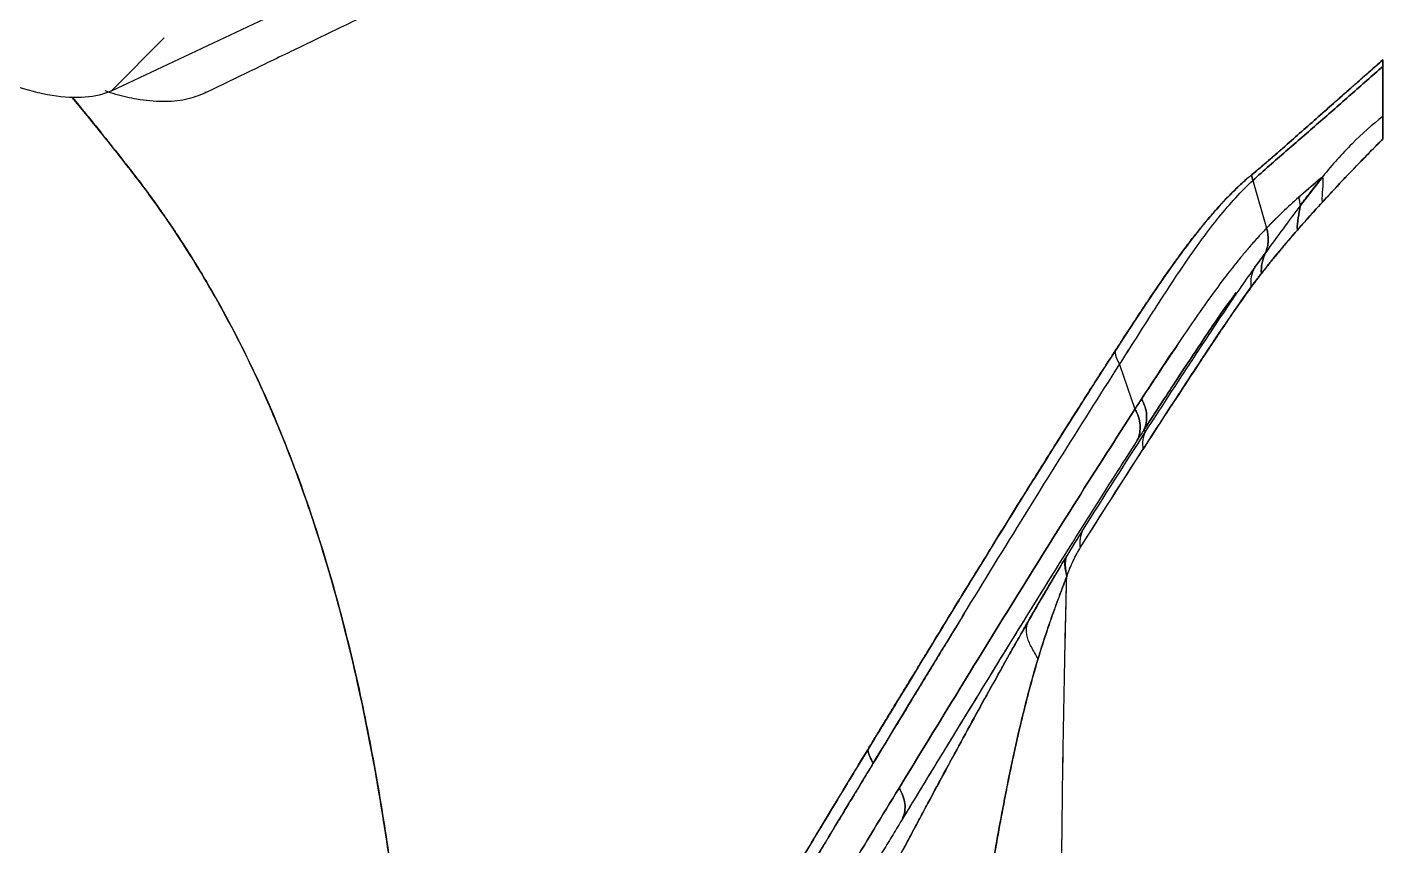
# Model space of a CAD drawing. Extents: x 956 to 1028, y 499 to 635.
# Drawn here: x 1011.64 to 1020.39, y 563.91 to 569.2 of the extents above; entities that cross this region are included whole.
import ezdxf

# ---------------------------------------------------------------- set-up
doc = ezdxf.new("R2010")
doc.units = 0
doc.header["$MEASUREMENT"] = 0
doc.layers.add('1', color=4, linetype='Continuous')

# ---------------------------------------------------------------- blocks, each defined once
blk = doc.blocks.new('2026 SX')
at = {"layer": '1', "color": 3}
for p, q in [((56.2855, 56.5611), (63.1735, 59.8007)), ((56.6268, 56.9025), (56.2855, 56.5611)), ((64.493, 56.3949), (64.4925, 56.7178)), ((56.8879, 56.5555), (56.8927, 56.5475)), ((64.493, 56.395), (64.4932, 56.2497)), ((64.4931, 56.3268), (64.493, 56.3949)), ((63.6532, 55.9811), (63.7426, 55.6748)), ((63.6532, 55.9811), (63.7426, 55.6748)), ((64.0923, 55.9965), (63.949, 55.8726)), ((64.1007, 56.0017), (63.9584, 55.8178)), ((64.0348, 55.9179), (64.1008, 56.0018)), ((62.7935, 54.7948), (62.8929, 54.5065)), ((62.7935, 54.7948), (62.8929, 54.5065)), ((62.9491, 54.3696), (62.9611, 54.3632)), ((62.9491, 54.3696), (62.9611, 54.3632)), ((62.7429, 53.9321), (62.9445, 54.2464)), ((62.5398, 53.6111), (62.7073, 53.8758)), ((62.5398, 53.6111), (62.7073, 53.8758))]:
    blk.add_line(p, q, dxfattribs=at)
for points, knots in [([(61.4712, 58.6949), (61.443, 58.6824), (61.3857, 58.6572), (61.2983, 58.6186), (61.2084, 58.5787), (61.1159, 58.5375), (61.0207, 58.4949), (60.87, 58.4272), (60.6523, 58.3288), (60.3878, 58.208), (60.1003, 58.0756), (59.8004, 57.9364), (59.4992, 57.7953), (59.1161, 57.6149), (58.6505, 57.3938), (58.1613, 57.1596), (57.771, 56.9718), (57.4742, 56.8288), (57.1837, 56.6884), (56.9875, 56.5934), (56.8928, 56.5476)], [0, 0, 0, 0, 0.019501, 0.039529, 0.060085, 0.081168, 0.102779, 0.124918, 0.183559, 0.249852, 0.302131, 0.374809, 0.448014, 0.499793, 0.624807, 0.749848, 0.814538, 0.874914, 0.939606, 1, 1, 1, 1]), ([(56.2855, 56.5611), (56.2366, 56.5381), (56.1797, 56.5239), (56.0515, 56.5135), (55.9802, 56.5174), (55.8253, 56.543), (55.7417, 56.5647), (55.5647, 56.6255), (55.4713, 56.6645), (55.2773, 56.7588), (55.1767, 56.814), (54.9712, 56.9389), (54.8664, 57.0086), (54.6554, 57.1607), (54.5493, 57.243), (54.3389, 57.4177), (54.2347, 57.5102), (54.1329, 57.6064)], [0, 0, 0, 0, 0.125, 0.125, 0.25, 0.25, 0.375, 0.375, 0.5, 0.5, 0.625, 0.625, 0.75, 0.75, 0.875, 0.875, 1, 1, 1, 1]), ([(63.6457, 56.0182), (63.657, 56.0277), (63.6806, 56.0473), (63.7169, 56.078), (63.7587, 56.1137), (63.8075, 56.1559), (63.8792, 56.2186), (63.9695, 56.2983), (64.0734, 56.3902), (64.1788, 56.4835), (64.2737, 56.5673), (64.3798, 56.661), (64.4484, 56.7215), (64.4922, 56.7601)], [0, 0, 0, 0, 0.039011, 0.080678, 0.125, 0.183357, 0.25, 0.375, 0.5, 0.617061, 0.75, 0.840254, 1, 1, 1, 1]), ([(63.6457, 56.0182), (63.7187, 56.0786), (63.7908, 56.1412), (63.934, 56.2667), (64.005, 56.3297), (64.2165, 56.5169), (64.3554, 56.6394), (64.4922, 56.7601)], [0, 0, 0, 0, 0.25, 0.25, 0.5, 0.5, 1, 1, 1, 1]), ([(64.4922, 56.7601), (64.4766, 56.7463), (64.4423, 56.7159), (64.3907, 56.6704), (64.3375, 56.6235), (64.2722, 56.566), (64.185, 56.4891), (64.0797, 56.3959), (63.9695, 56.2983), (63.8786, 56.2181), (63.8068, 56.1554), (63.7528, 56.1085), (63.7003, 56.0639), (63.6639, 56.0335), (63.6457, 56.0182)], [0, 0, 0, 0, 0.057238, 0.125, 0.187481, 0.25, 0.360471, 0.5, 0.625, 0.75, 0.818841, 0.875, 0.9375, 1, 1, 1, 1]), ([(63.6532, 55.9811), (63.7244, 56.0462), (63.7959, 56.1086), (63.9379, 56.2321), (64.0084, 56.2931), (64.1484, 56.4149), (64.2178, 56.4758), (64.3558, 56.5972), (64.4243, 56.6577), (64.4925, 56.7178)], [0, 0, 0, 0, 0.25, 0.25, 0.5, 0.5, 0.75, 0.75, 1, 1, 1, 1]), ([(64.4925, 56.7178), (64.4244, 56.6577), (64.3558, 56.5972), (64.2178, 56.4758), (64.1484, 56.4149), (64.0084, 56.2931), (63.9379, 56.2321), (63.7959, 56.1086), (63.7244, 56.0462), (63.6532, 55.9811)], [0, 0, 0, 0, 0.25, 0.25, 0.5, 0.5, 0.75, 0.75, 1, 1, 1, 1]), ([(64.4922, 56.7601), (64.4923, 56.7532), (64.4925, 56.7392), (64.4926, 56.7251), (64.4927, 56.7179)], [0, 0, 0, 0, 0.489796, 1, 1, 1, 1]), ([(64.4932, 56.3268), (64.4932, 56.3579), (64.4932, 56.4254), (64.4933, 56.5267), (64.4932, 56.6149), (64.4929, 56.6824), (64.4927, 56.7161), (64.4925, 56.7318)], [0, 0, 0, 0, 0.230409, 0.499998, 0.749999, 0.883533, 1, 1, 1, 1]), ([(64.4927, 56.7179), (64.4928, 56.7026), (64.493, 56.6694), (64.4931, 56.6156), (64.4932, 56.5502), (64.4932, 56.4758), (64.4932, 56.4219), (64.4932, 56.395)], [0, 0, 0, 0, 0.142082, 0.308715, 0.500004, 0.750002, 1, 1, 1, 1]), ([(56.8927, 56.5475), (56.851, 56.531), (56.7675, 56.4981), (56.6175, 56.486), (56.4649, 56.501), (56.339, 56.5277), (56.2677, 56.5519), (56.2443, 56.5599)], [0, 0, 0, 0, 0.242967, 0.485863, 0.72874, 0.910881, 1, 1, 1, 1]), ([(58.4571, 47.7676), (58.4369, 47.9932), (58.3959, 48.4509), (58.3456, 49.0108), (58.3068, 49.4428), (58.2856, 49.6792), (58.2705, 49.8483), (58.2609, 49.9559), (58.2504, 50.0731), (58.2359, 50.2337), (58.2166, 50.4444), (58.1918, 50.6959), (58.1636, 50.9556), (58.1327, 51.2151), (58.0987, 51.4742), (58.0614, 51.7327), (57.9966, 52.1397), (57.8916, 52.6918), (57.7401, 53.3022), (57.5805, 53.8204), (57.425, 54.2496), (57.2469, 54.6696), (57.0361, 55.095), (56.7873, 55.5234), (56.5657, 55.846), (56.4175, 56.039), (56.3607, 56.1112), (56.3203, 56.1624), (56.281, 56.212), (56.2414, 56.2616), (56.1594, 56.3645), (56.0888, 56.4495), (56.0318, 56.5181)], [0, 0, 0, 0, 0.074402, 0.150883, 0.184602, 0.216839, 0.228826, 0.24033, 0.252329, 0.267451, 0.293295, 0.321804, 0.350373, 0.378911, 0.407414, 0.435873, 0.46427, 0.541907, 0.61874, 0.667905, 0.716753, 0.765363, 0.813897, 0.868116, 0.922664, 0.937747, 0.945078, 0.951718, 0.958389, 0.965084, 0.971797, 1, 1, 1, 1]), ([(56.0344, 56.5179), (56.0633, 56.4826), (56.1767, 56.344), (56.3005, 56.1879), (56.4195, 56.0364), (56.4768, 55.9619), (56.5419, 55.8735), (56.6042, 55.7863), (56.6659, 55.6972), (56.7259, 55.6072), (56.8176, 55.4649), (56.9366, 55.267), (57.127, 54.9192), (57.3401, 54.4663), (57.5557, 53.9023), (57.7343, 53.3241), (57.8805, 52.7343), (57.9961, 52.149), (58.0874, 51.5713), (58.16, 51.0037), (58.2062, 50.5561), (58.2349, 50.2449), (58.2495, 50.0826), (58.2614, 49.9495), (58.2723, 49.8286), (58.2833, 49.7058), (58.3044, 49.4703), (58.3356, 49.1223), (58.3765, 48.6663), (58.4171, 48.2142), (58.4439, 47.9157), (58.4571, 47.7676)], [0, 0, 0, 0, 0.014407, 0.056641, 0.063032, 0.075336, 0.086385, 0.097764, 0.109304, 0.120725, 0.132047, 0.163018, 0.194045, 0.258244, 0.322714, 0.387718, 0.453337, 0.519548, 0.581779, 0.64426, 0.706805, 0.72939, 0.74689, 0.760333, 0.773259, 0.786781, 0.800803, 0.850916, 0.901561, 0.951154, 1, 1, 1, 1]), ([(58.4571, 47.7676), (58.4347, 48.0179), (58.3898, 48.5185), (58.3223, 49.2694), (58.2553, 50.0203), (58.1872, 50.7712), (58.0964, 51.522), (57.9766, 52.2712), (57.8335, 52.9424), (57.6726, 53.5335), (57.504, 54.0448), (57.3037, 54.5473), (57.0684, 55.0371), (56.8117, 55.484), (56.5388, 55.8869), (56.2775, 56.2178), (56.108, 56.427), (56.0344, 56.5179)], [0, 0, 0, 0, 0.0825403, 0.1650814, 0.2476236, 0.3301667, 0.4127085, 0.4952498, 0.5777882, 0.6355697, 0.6933528, 0.7511311, 0.808911, 0.8666898, 0.9148444, 0.9630065, 1, 1, 1, 1]), ([(64.493, 56.3949), (64.4254, 56.3431), (64.3592, 56.2841), (64.2297, 56.1546), (64.1665, 56.0839), (64.1057, 56.0081)], [0, 0, 0, 0, 0.5, 0.5, 1, 1, 1, 1]), ([(64.493, 56.3949), (64.4254, 56.3431), (64.3592, 56.2841), (64.2297, 56.1546), (64.1665, 56.0839), (64.1057, 56.0081)], [0, 0, 0, 0, 0.5, 0.5, 1, 1, 1, 1]), ([(64.4932, 56.2497), (64.4801, 56.2365), (64.454, 56.2102), (64.4148, 56.1706), (64.376, 56.1309), (64.3375, 56.0913), (64.2896, 56.0415), (64.2326, 55.9818), (64.1673, 55.9123), (64.1243, 55.8656), (64.1032, 55.8427)], [0, 0, 0, 0, 0.102023, 0.203037, 0.303038, 0.402026, 0.5, 0.672201, 0.83887, 1, 1, 1, 1]), ([(64.1032, 55.8427), (64.1688, 55.9142), (64.2342, 55.9837), (64.3642, 56.1192), (64.4289, 56.1852), (64.4932, 56.2497)], [0, 0, 0, 0, 0.5, 0.5, 1, 1, 1, 1]), ([(62.7627, 54.8784), (62.7755, 54.8982), (62.8005, 54.9368), (62.837, 54.9929), (62.8793, 55.0577), (62.9273, 55.1305), (63.0021, 55.2427), (63.0926, 55.3751), (63.1842, 55.5027), (63.2552, 55.5969), (63.3105, 55.6676), (63.3652, 55.7342), (63.421, 55.7987), (63.4764, 55.8592), (63.5233, 55.9071), (63.5608, 55.9432), (63.5893, 55.9696), (63.6175, 55.9947), (63.6363, 56.0104), (63.6457, 56.0182)], [0, 0, 0, 0, 0.043711, 0.085376, 0.124997, 0.188633, 0.249995, 0.381927, 0.500002, 0.564452, 0.625008, 0.688875, 0.750007, 0.813534, 0.875002, 0.906766, 0.938186, 0.969263, 1, 1, 1, 1]), ([(63.6457, 56.0182), (63.5696, 55.9554), (63.4945, 55.8808), (63.3461, 55.7139), (63.2728, 55.6216), (63.1269, 55.4245), (63.0543, 55.3199), (62.9088, 55.1034), (62.8359, 54.9916), (62.7627, 54.8784)], [0, 0, 0, 0, 0.25, 0.25, 0.5, 0.5, 0.75, 0.75, 1, 1, 1, 1]), ([(62.7935, 54.7948), (62.8662, 54.9086), (62.9379, 55.0221), (63.0802, 55.2438), (63.1507, 55.3521), (63.2921, 55.5579), (63.3629, 55.6555), (63.5064, 55.8332), (63.579, 55.9133), (63.6532, 55.9811)], [0, 0, 0, 0, 0.25, 0.25, 0.5, 0.5, 0.75, 0.75, 1, 1, 1, 1]), ([(62.7935, 54.7948), (62.8661, 54.9086), (62.9379, 55.0221), (63.0802, 55.2438), (63.1507, 55.3521), (63.2921, 55.5579), (63.3629, 55.6555), (63.5064, 55.8332), (63.579, 55.9133), (63.6532, 55.9811)], [0, 0, 0, 0, 0.25, 0.25, 0.5, 0.5, 0.75, 0.75, 1, 1, 1, 1]), ([(63.949, 55.8726), (63.9584, 55.881), (63.9796, 55.8998), (64.015, 55.9307), (64.0577, 55.9675), (64.0888, 55.9938), (64.1057, 56.0081)], [0, 0, 0, 0, 0.1821625, 0.4078495, 0.6795199, 1, 1, 1, 1]), ([(63.949, 55.8726), (63.9143, 55.8416), (63.8797, 55.8099), (63.8281, 55.7607), (63.811, 55.7441), (63.7768, 55.71), (63.7596, 55.6926), (63.7426, 55.6748)], [0, 0, 0, 0, 0.5, 0.5, 0.75, 0.75, 1, 1, 1, 1]), ([(63.949, 55.8726), (63.9317, 55.8569), (63.897, 55.8256), (63.8453, 55.7776), (63.8009, 55.734), (63.7668, 55.6994), (63.7496, 55.6819), (63.7426, 55.6748)], [0, 0, 0, 0, 0.2500107, 0.500006, 0.7499953, 0.8977462, 1, 1, 1, 1]), ([(63.9403, 55.6606), (63.9511, 55.673), (63.9781, 55.7039), (64.0217, 55.7529), (64.0677, 55.804), (64.0974, 55.8361), (64.1104, 55.8502)], [0, 0, 0, 0, 0.18969, 0.474078, 0.769542, 1, 1, 1, 1]), ([(64.1032, 55.8427), (64.092, 55.8304), (64.0697, 55.8061), (64.0367, 55.7695), (64.0044, 55.7334), (63.9728, 55.6978), (63.952, 55.674), (63.9417, 55.6623)], [0, 0, 0, 0, 0.209501, 0.414254, 0.614256, 0.809505, 1, 1, 1, 1]), ([(63.9584, 55.8178), (63.965, 55.8266), (63.9781, 55.8439), (63.9974, 55.8693), (64.0163, 55.894), (64.0287, 55.91), (64.0348, 55.9179)], [0, 0, 0, 0, 0.257515, 0.509887, 0.757318, 1, 1, 1, 1]), ([(63.3477, 55.7126), (63.3471, 55.712), (63.3302, 55.692), (63.2976, 55.651), (63.2489, 55.5886), (63.1975, 55.5203), (63.1419, 55.4439), (63.0817, 55.3588), (63.0194, 55.2682), (62.9681, 55.1919), (62.9286, 55.1325), (62.9009, 55.0906), (62.8736, 55.049), (62.8459, 55.0065), (62.8203, 54.9672), (62.7923, 54.924), (62.7738, 54.8956), (62.7627, 54.8784)], [0, 0, 0, 0, 0.002753, 0.085706, 0.166284, 0.251628, 0.348899, 0.451977, 0.560915, 0.669593, 0.716221, 0.76363, 0.811821, 0.856454, 0.905877, 0.942996, 1, 1, 1, 1]), ([(63.7426, 55.6748), (63.7353, 55.6669), (63.7196, 55.6501), (63.6973, 55.626), (63.673, 55.5995), (63.6405, 55.5631), (63.5992, 55.5147), (63.5405, 55.443), (63.4596, 55.3393), (63.359, 55.2014), (63.2507, 55.0457), (63.1645, 54.9183), (63.095, 54.8141), (63.0398, 54.7306), (62.9862, 54.649), (62.9505, 54.5947), (62.935, 54.5712)], [0, 0, 0, 0, 0.029174, 0.062463, 0.088029, 0.124965, 0.190291, 0.249974, 0.352892, 0.49998, 0.62681, 0.749989, 0.810937, 0.874994, 0.945954, 1, 1, 1, 1]), ([(63.7426, 55.6748), (63.7508, 55.6479), (63.7543, 55.6203), (63.7517, 55.5662), (63.7456, 55.5398), (63.7351, 55.5154)], [0, 0, 0, 0, 0.5, 0.5, 1, 1, 1, 1]), ([(63.7351, 55.5154), (63.7456, 55.5398), (63.7517, 55.5662), (63.7543, 55.6203), (63.7508, 55.6479), (63.7426, 55.6748)], [0, 0, 0, 0, 0.5, 0.5, 1, 1, 1, 1]), ([(63.9417, 55.6623), (63.9322, 55.6513), (63.9134, 55.6297), (63.8856, 55.5973), (63.8584, 55.5653), (63.8319, 55.5337), (63.8062, 55.5025), (63.7811, 55.4718), (63.7567, 55.4416), (63.733, 55.4118), (63.7174, 55.3919), (63.7097, 55.3821)], [0, 0, 0, 0, 0.12305, 0.243115, 0.360196, 0.474291, 0.585401, 0.693527, 0.798668, 0.900825, 1, 1, 1, 1]), ([(63.7097, 55.3821), (63.7484, 55.4318), (63.7871, 55.4796), (63.8644, 55.5727), (63.9031, 55.618), (63.9417, 55.6623)], [0, 0, 0, 0, 0.5, 0.5, 1, 1, 1, 1]), ([(63.6674, 55.4227), (63.6728, 55.43), (63.6837, 55.445), (63.7003, 55.4678), (63.7176, 55.4914), (63.7292, 55.5073), (63.7351, 55.5154)], [0, 0, 0, 0, 0.2336723, 0.4782212, 0.7336586, 1, 1, 1, 1]), ([(63.6674, 55.4227), (63.6072, 55.3404), (63.5484, 55.2546), (63.4313, 55.0809), (63.3729, 54.9929), (63.2559, 54.8156), (63.1972, 54.7263), (63.0794, 54.546), (63.0204, 54.455), (62.9611, 54.3632)], [0, 0, 0, 0, 0.25, 0.25, 0.5, 0.5, 0.75, 0.75, 1, 1, 1, 1]), ([(63.6674, 55.4227), (63.6072, 55.3404), (63.5484, 55.2546), (63.4313, 55.0809), (63.3729, 54.9929), (63.2559, 54.8156), (63.1972, 54.7263), (63.0794, 54.546), (63.0204, 54.455), (62.9611, 54.3632)], [0, 0, 0, 0, 0.25, 0.25, 0.5, 0.5, 0.75, 0.75, 1, 1, 1, 1]), ([(63.6437, 55.295), (63.6566, 55.3121), (63.679, 55.3419), (63.7014, 55.3711), (63.7109, 55.3835)], [0, 0, 0, 0, 0.575562, 1, 1, 1, 1]), ([(63.7097, 55.3821), (63.704, 55.3747), (63.6928, 55.3602), (63.676, 55.3382), (63.6597, 55.3166), (63.649, 55.3021), (63.6437, 55.295)], [0, 0, 0, 0, 0.258859, 0.51181, 0.758856, 1, 1, 1, 1]), ([(63.6437, 55.295), (63.6383, 55.2876), (63.6273, 55.2726), (63.6104, 55.2493), (63.593, 55.225), (63.5751, 55.1996), (63.5491, 55.1624), (63.514, 55.1115), (63.4587, 55.03), (63.3856, 54.9206), (63.2984, 54.7889), (63.2084, 54.6521), (63.1213, 54.519), (63.0334, 54.384), (62.9745, 54.2929), (62.9445, 54.2464)], [0, 0, 0, 0, 0.023288, 0.047432, 0.07243, 0.098285, 0.124995, 0.184494, 0.249996, 0.363893, 0.500004, 0.625212, 0.749996, 0.87242, 1, 1, 1, 1]), ([(62.9445, 54.2464), (63.0034, 54.3377), (63.0622, 54.4283), (63.1793, 54.6077), (63.2377, 54.6967), (63.354, 54.873), (63.412, 54.9606), (63.4988, 55.0892), (63.5277, 55.1317), (63.5856, 55.2148), (63.6146, 55.2556), (63.6437, 55.295)], [0, 0, 0, 0, 0.25, 0.25, 0.5, 0.5, 0.75, 0.75, 0.875, 0.875, 1, 1, 1, 1]), ([(63.5459, 55.2583), (63.5316, 55.2391), (63.4627, 55.1466), (63.3275, 54.9446), (63.1419, 54.6666), (63.0134, 54.4686), (62.9491, 54.3696)], [0, 0, 0, 0, 0.080493, 0.386988, 0.693487, 1, 1, 1, 1]), ([(62.9491, 54.3696), (63.0134, 54.4686), (63.1419, 54.6666), (63.3275, 54.9446), (63.4627, 55.1466), (63.5316, 55.2391), (63.5459, 55.2583)], [0, 0, 0, 0, 0.306514, 0.613013, 0.919509, 1, 1, 1, 1]), ([(62.9445, 54.2464), (62.9681, 54.2827), (63.0152, 54.3554), (63.0848, 54.463), (63.154, 54.5691), (63.2241, 54.676), (63.2895, 54.7752), (63.3484, 54.8645), (63.3983, 54.9395), (63.4389, 55.0005), (63.4629, 55.036), (63.4717, 55.049)], [0, 0, 0, 0, 0.132854, 0.2657, 0.394341, 0.525078, 0.664313, 0.767013, 0.862176, 0.949794, 1, 1, 1, 1]), ([(61.1678, 52.308), (61.1865, 52.3389), (61.2243, 52.401), (61.2812, 52.4944), (61.3386, 52.5888), (61.3967, 52.684), (61.4553, 52.7801), (61.5145, 52.877), (61.6267, 53.0608), (61.7806, 53.3123), (61.9844, 53.6438), (62.1778, 53.9563), (62.3431, 54.2206), (62.4705, 54.4222), (62.5575, 54.5591), (62.6326, 54.6766), (62.6976, 54.7777), (62.7409, 54.8448), (62.7627, 54.8784)], [0, 0, 0, 0, 0.034443, 0.069309, 0.104598, 0.140311, 0.176449, 0.213011, 0.25, 0.384871, 0.5, 0.632375, 0.75, 0.81378, 0.875, 0.916337, 0.958006, 1, 1, 1, 1]), ([(62.7627, 54.8784), (62.6333, 54.6786), (62.5027, 54.4739), (62.24, 54.0564), (62.1079, 53.8437), (61.8422, 53.4128), (61.7085, 53.1946), (61.4395, 52.7543), (61.304, 52.5322), (61.1678, 52.308)], [0, 0, 0, 0, 0.25, 0.25, 0.5, 0.5, 0.75, 0.75, 1, 1, 1, 1]), ([(62.935, 54.5712), (63.0065, 54.681), (63.0902, 54.8096), (63.1705, 54.9262), (63.1823, 54.9432)], [0, 0, 0, 0, 0.853942, 1, 1, 1, 1]), ([(61.2034, 52.2214), (61.3393, 52.4456), (61.4743, 52.6678), (61.7427, 53.108), (61.8761, 53.3261), (62.1411, 53.7568), (62.2729, 53.9694), (62.5348, 54.3877), (62.6649, 54.5933), (62.7935, 54.7948)], [0, 0, 0, 0, 0.25, 0.25, 0.5, 0.5, 0.75, 0.75, 1, 1, 1, 1]), ([(62.935, 54.5712), (62.9281, 54.5605), (62.9141, 54.5389), (62.9, 54.5174), (62.8929, 54.5065)], [0, 0, 0, 0, 0.496152, 1, 1, 1, 1]), ([(62.935, 54.5712), (62.9542, 54.5385), (62.9654, 54.5031), (62.9702, 54.4337), (62.9639, 54.3997), (62.9491, 54.3696)], [0, 0, 0, 0, 0.5, 0.5, 1, 1, 1, 1]), ([(62.9491, 54.3696), (62.9639, 54.3997), (62.9702, 54.4337), (62.9654, 54.5031), (62.9542, 54.5385), (62.935, 54.5712)], [0, 0, 0, 0, 0.5, 0.5, 1, 1, 1, 1]), ([(62.8929, 54.5065), (62.7691, 54.3154), (62.6443, 54.12), (62.3933, 53.7224), (62.2672, 53.5202), (62.0135, 53.1107), (61.8859, 52.9034), (61.6291, 52.4849), (61.4999, 52.2738), (61.3699, 52.0609)], [0, 0, 0, 0, 0.25, 0.25, 0.5, 0.5, 0.75, 0.75, 1, 1, 1, 1]), ([(61.3699, 52.0609), (61.4999, 52.2738), (61.6291, 52.4849), (61.8859, 52.9034), (62.0135, 53.1107), (62.2672, 53.5202), (62.3933, 53.7224), (62.6443, 54.12), (62.7691, 54.3154), (62.8929, 54.5065)], [0, 0, 0, 0, 0.25, 0.25, 0.5, 0.5, 0.75, 0.75, 1, 1, 1, 1]), ([(62.9075, 54.305), (62.9222, 54.3351), (62.9285, 54.3691), (62.9234, 54.4384), (62.9122, 54.4738), (62.8929, 54.5065)], [0, 0, 0, 0, 0.5, 0.5, 1, 1, 1, 1]), ([(62.8929, 54.5065), (62.9122, 54.4738), (62.9234, 54.4384), (62.9285, 54.3691), (62.9222, 54.3351), (62.9075, 54.305)], [0, 0, 0, 0, 0.5, 0.5, 1, 1, 1, 1]), ([(62.3776, 54.275), (62.3609, 54.2484), (62.3154, 54.1762), (62.2398, 54.0553), (62.1521, 53.9145), (62.0634, 53.7716), (61.9757, 53.6296), (61.8865, 53.4848), (61.7992, 53.3425), (61.7104, 53.1974), (61.6226, 53.0535), (61.5275, 52.8975), (61.4351, 52.7457), (61.3405, 52.5904), (61.2538, 52.4484), (61.195, 52.3524), (61.1678, 52.308)], [0, 0, 0, 0, 0.042287, 0.114701, 0.19037, 0.262537, 0.33685, 0.40958, 0.484816, 0.553967, 0.629783, 0.702022, 0.788378, 0.85704, 0.933892, 1, 1, 1, 1]), ([(62.9075, 54.305), (62.8935, 54.2833), (62.8655, 54.2398), (62.8232, 54.1739), (62.7807, 54.1075), (62.738, 54.0405), (62.695, 53.9728), (62.6517, 53.9046), (62.6082, 53.8358), (62.5645, 53.7664), (62.5205, 53.6965), (62.4762, 53.6259), (62.4317, 53.5548), (62.387, 53.4831), (62.342, 53.4108), (62.2967, 53.338), (62.2512, 53.2647), (62.2055, 53.1907), (62.1145, 53.0434), (61.9725, 52.8127), (61.8133, 52.5527), (61.6826, 52.3388), (61.5862, 52.181), (61.4896, 52.0226), (61.425, 51.9163), (61.3926, 51.8632)], [0, 0, 0, 0, 0.028426, 0.056973, 0.085643, 0.114435, 0.143351, 0.17239, 0.201553, 0.23084, 0.260251, 0.289786, 0.319445, 0.349228, 0.379134, 0.409165, 0.43932, 0.469598, 0.5, 0.619736, 0.75, 0.812503, 0.875005, 0.937504, 1, 1, 1, 1]), ([(62.9075, 54.305), (62.8094, 54.1529), (62.7107, 53.998), (62.5122, 53.6837), (62.4125, 53.5243), (62.3123, 53.363)], [0, 0, 0, 0, 0.5, 0.5, 1, 1, 1, 1]), ([(62.7429, 53.9321), (62.7766, 53.9848), (62.8271, 54.0638), (62.8894, 54.1606), (62.9214, 54.2104), (62.9375, 54.2356), (62.9424, 54.2431), (62.9439, 54.2455), (62.9445, 54.2464)], [0, 0, 0, 0, 0.499612, 0.749806, 0.927493, 0.976897, 0.991736, 1, 1, 1, 1]), ([(62.4523, 53.4266), (62.4657, 53.4627), (62.4797, 53.4964), (62.5089, 53.5581), (62.5241, 53.5861), (62.5398, 53.6111)], [0, 0, 0, 0, 0.5, 0.5, 1, 1, 1, 1]), ([(62.4523, 53.4266), (62.4657, 53.4627), (62.4797, 53.4964), (62.5089, 53.5581), (62.5241, 53.5861), (62.5398, 53.6111)], [0, 0, 0, 0, 0.5, 0.5, 1, 1, 1, 1]), ([(62.4523, 53.4266), (62.4557, 53.4355), (62.4625, 53.4531), (62.4762, 53.4877), (62.4941, 53.5278), (62.5127, 53.5649), (62.5281, 53.5917), (62.5359, 53.6046), (62.5398, 53.6111)], [0, 0, 0, 0, 0.12503, 0.25001, 0.499997, 0.749996, 0.874972, 1, 1, 1, 1]), ([(62.2078, 53.1443), (62.2127, 53.1528), (62.2225, 53.1699), (62.2371, 53.1952), (62.2516, 53.2203), (62.2659, 53.245), (62.2801, 53.2694), (62.2941, 53.2935), (62.308, 53.3173), (62.3218, 53.3408), (62.3354, 53.364), (62.3489, 53.3868), (62.3623, 53.4094), (62.3755, 53.4317), (62.3886, 53.4537), (62.4015, 53.4753), (62.4143, 53.4967), (62.427, 53.5178), (62.4396, 53.5386), (62.4478, 53.5522), (62.4519, 53.559)], [0, 0, 0, 0, 0.05641, 0.112686, 0.168835, 0.224862, 0.280775, 0.336579, 0.39228, 0.447885, 0.5034, 0.558831, 0.614184, 0.669466, 0.724682, 0.779839, 0.834944, 0.890001, 0.945018, 1, 1, 1, 1]), ([(62.4519, 53.5589), (62.4145, 53.4973), (62.3753, 53.4317), (62.2938, 53.2932), (62.2515, 53.2203), (62.2078, 53.1443)], [0, 0, 0, 0, 0.5, 0.5, 1, 1, 1, 1]), ([(62.4523, 53.4265), (62.4492, 53.4419), (62.4461, 53.4562), (62.4417, 53.4831), (62.4403, 53.4956), (62.44, 53.518), (62.4412, 53.528), (62.4456, 53.5452), (62.4488, 53.5524), (62.4519, 53.5589)], [0, 0, 0, 0, 0.25, 0.25, 0.5, 0.5, 0.75, 0.75, 1, 1, 1, 1]), ([(62.4518, 53.5588), (62.4511, 53.5572), (62.4497, 53.5539), (62.4478, 53.5483), (62.4462, 53.5419), (62.4448, 53.5346), (62.4437, 53.5262), (62.443, 53.5167), (62.4427, 53.5014), (62.4438, 53.4802), (62.4471, 53.4536), (62.4506, 53.4356), (62.4523, 53.4266)], [0, 0, 0, 0, 0.040116, 0.085379, 0.136389, 0.193797, 0.258304, 0.330656, 0.411634, 0.603684, 0.801441, 1, 1, 1, 1]), ([(62.4523, 53.4266), (62.4506, 53.4219), (62.4471, 53.4124), (62.4416, 53.3978), (62.436, 53.3829), (62.4303, 53.3677), (62.4245, 53.3522), (62.4185, 53.3364), (62.4125, 53.3202), (62.4063, 53.3038), (62.4, 53.287), (62.3937, 53.2699), (62.3873, 53.2526), (62.3808, 53.2349), (62.3742, 53.2169), (62.3676, 53.1985), (62.3581, 53.1722), (62.3458, 53.1371), (62.3305, 53.0926), (62.3149, 53.0462), (62.2993, 52.998), (62.2834, 52.948), (62.273, 52.9138), (62.2677, 52.8964)], [0, 0, 0, 0, 0.0321, 0.064338, 0.096721, 0.12926, 0.161964, 0.194843, 0.227905, 0.261159, 0.294614, 0.328279, 0.362161, 0.396268, 0.430606, 0.465184, 0.500006, 0.578556, 0.658955, 0.741254, 0.8255, 0.911736, 1, 1, 1, 1]), ([(62.2677, 52.8964), (62.2826, 52.9457), (62.2978, 52.9941), (62.329, 53.0888), (62.3449, 53.1351), (62.3769, 53.2246), (62.3929, 53.2679), (62.4238, 53.3505), (62.4387, 53.3898), (62.4523, 53.4265)], [0, 0, 0, 0, 0.25, 0.25, 0.5, 0.5, 0.75, 0.75, 1, 1, 1, 1]), ([(62.4157, 50.9825), (62.4165, 51.0844), (62.4173, 51.1863), (62.4188, 51.3901), (62.4195, 51.492), (62.4222, 51.7977), (62.4247, 52.0015), (62.4307, 52.409), (62.4343, 52.6127), (62.4405, 52.918), (62.4426, 53.0198), (62.4473, 53.2233), (62.4497, 53.325), (62.4523, 53.4267)], [0, 0, 0, 0, 0.125, 0.125, 0.25, 0.25, 0.5, 0.5, 0.75, 0.75, 0.875, 0.875, 1, 1, 1, 1]), ([(62.4157, 50.9825), (62.4163, 51.0577), (62.417, 51.1596), (62.4182, 51.3167), (62.4192, 51.4453), (62.4209, 51.6491), (62.4234, 51.8996), (62.4274, 52.2053), (62.4324, 52.5108), (62.4384, 52.8162), (62.4441, 53.0706), (62.4488, 53.2741), (62.4512, 53.3758), (62.4523, 53.4266)], [0, 0, 0, 0, 0.0922571, 0.1249985, 0.1927501, 0.2499966, 0.3749962, 0.5, 0.625002, 0.7499987, 0.874997, 0.9374981, 1, 1, 1, 1]), ([(62.4157, 50.9825), (62.4163, 51.0577), (62.417, 51.1596), (62.4182, 51.3167), (62.4192, 51.4453), (62.4209, 51.6491), (62.4234, 51.8996), (62.4274, 52.2053), (62.4324, 52.5108), (62.4384, 52.8162), (62.4441, 53.0706), (62.4488, 53.2741), (62.4512, 53.3758), (62.4523, 53.4266)], [0, 0, 0, 0, 0.0922571, 0.1249985, 0.1927501, 0.2499966, 0.3749962, 0.5, 0.625002, 0.7499987, 0.874997, 0.9374981, 1, 1, 1, 1]), ([(62.3123, 53.363), (62.1613, 53.12), (62.0092, 52.8727), (61.7027, 52.3721), (61.5482, 52.1189), (61.3926, 51.8632)], [0, 0, 0, 0, 0.5, 0.5, 1, 1, 1, 1]), ([(61.7902, 53.1853), (61.7887, 53.183), (61.7708, 53.1537), (61.7347, 53.0946), (61.6803, 53.0056), (61.591, 52.8593), (61.4733, 52.6659), (61.3334, 52.4359), (61.245, 52.29), (61.2034, 52.2214)], [0, 0, 0, 0, 0.007321, 0.092717, 0.186006, 0.287187, 0.551342, 0.788947, 1, 1, 1, 1]), ([(61.3211, 51.5217), (61.3278, 51.5343), (61.3411, 51.5596), (61.361, 51.5973), (61.3809, 51.6348), (61.4007, 51.6721), (61.4204, 51.7092), (61.44, 51.746), (61.4595, 51.7827), (61.4789, 51.8191), (61.4982, 51.8553), (61.5175, 51.8914), (61.5367, 51.9272), (61.5885, 52.0238), (61.6716, 52.1782), (61.7852, 52.3874), (61.8958, 52.589), (61.9782, 52.7376), (62.0335, 52.8367), (62.0637, 52.8905), (62.0934, 52.9432), (62.1227, 52.995), (62.1515, 53.0458), (62.1799, 53.0956), (62.1985, 53.1281), (62.2078, 53.1443)], [0, 0, 0, 0, 0.02117, 0.042273, 0.063311, 0.084285, 0.105198, 0.126051, 0.146846, 0.167586, 0.188271, 0.208903, 0.229485, 0.250018, 0.376026, 0.500004, 0.625978, 0.749984, 0.786179, 0.822192, 0.858037, 0.893727, 0.929276, 0.964695, 1, 1, 1, 1]), ([(62.2078, 53.1443), (62.1423, 53.0301), (62.0737, 52.9088), (61.9321, 52.6548), (61.859, 52.5221), (61.7095, 52.2483), (61.6332, 52.1071), (61.4784, 51.8185), (61.4, 51.6712), (61.3211, 51.5217)], [0, 0, 0, 0, 0.25, 0.25, 0.5, 0.5, 0.75, 0.75, 1, 1, 1, 1]), ([(62.2677, 52.8964), (62.2599, 52.9096), (62.252, 52.9224), (62.2372, 52.9476), (62.2302, 52.96), (62.2114, 52.9964), (62.202, 53.0196), (62.1943, 53.0516), (62.1928, 53.0618), (62.1917, 53.081), (62.1921, 53.0901), (62.1946, 53.1071), (62.1967, 53.115), (62.2018, 53.1301), (62.2048, 53.1372), (62.2078, 53.1443)], [0, 0, 0, 0, 0.125, 0.125, 0.25, 0.25, 0.5, 0.5, 0.625, 0.625, 0.75, 0.75, 0.875, 0.875, 1, 1, 1, 1]), ([(62.2677, 52.8964), (62.2599, 52.9096), (62.252, 52.9224), (62.2372, 52.9476), (62.2302, 52.96), (62.2114, 52.9964), (62.202, 53.0196), (62.1943, 53.0516), (62.1928, 53.0618), (62.1917, 53.081), (62.1921, 53.0901), (62.1946, 53.1071), (62.1967, 53.115), (62.2018, 53.1301), (62.2048, 53.1372), (62.2078, 53.1443)], [0, 0, 0, 0, 0.125, 0.125, 0.25, 0.25, 0.5, 0.5, 0.625, 0.625, 0.75, 0.75, 0.875, 0.875, 1, 1, 1, 1]), ([(62.2677, 52.8964), (62.2651, 52.8877), (62.2598, 52.87), (62.2519, 52.8431), (62.244, 52.8156), (62.236, 52.7876), (62.228, 52.7591), (62.22, 52.73), (62.212, 52.7003), (62.1967, 52.6431), (62.1744, 52.5556), (62.1464, 52.4394), (62.1192, 52.32), (62.0938, 52.202), (62.069, 52.081), (62.0387, 51.9261), (62.0012, 51.7232), (61.959, 51.48), (61.9241, 51.271), (61.8999, 51.1248), (61.8862, 51.0434), (61.8793, 51.0028), (61.8765, 50.9863)], [0, 0, 0, 0, 0.014824, 0.029874, 0.045152, 0.060659, 0.076397, 0.092365, 0.108567, 0.125001, 0.18573, 0.249999, 0.310769, 0.374997, 0.435606, 0.499997, 0.616115, 0.749996, 0.874997, 0.937498, 0.97465, 1, 1, 1, 1]), ([(61.8765, 50.9863), (61.8904, 51.0676), (61.9039, 51.149), (61.9309, 51.3116), (61.9444, 51.3929), (61.9859, 51.6364), (62.0145, 51.7984), (62.0762, 52.1202), (62.1093, 52.28), (62.1645, 52.5156), (62.1837, 52.5935), (62.2242, 52.7469), (62.2455, 52.8226), (62.2677, 52.8964)], [0, 0, 0, 0, 0.125, 0.125, 0.25, 0.25, 0.5, 0.5, 0.75, 0.75, 0.875, 0.875, 1, 1, 1, 1]), ([(59.828, 50.0722), (59.8537, 50.1154), (59.9035, 50.1994), (59.9759, 50.3213), (60.0438, 50.4355), (60.1071, 50.5419), (60.206, 50.7083), (60.3378, 50.9298), (60.5051, 51.2099), (60.6703, 51.4854), (60.8156, 51.7268), (60.9426, 51.9369), (61.0529, 52.1189), (61.1286, 52.2436), (61.1678, 52.308)], [0, 0, 0, 0, 0.056536, 0.109816, 0.159829, 0.206561, 0.25, 0.379327, 0.5, 0.62381, 0.75, 0.827511, 0.910838, 1, 1, 1, 1]), ([(61.1678, 52.308), (61.0581, 52.1276), (60.9478, 51.9457), (60.7264, 51.5788), (60.6152, 51.3938), (60.2803, 50.834), (60.0552, 50.4547), (59.828, 50.0722)], [0, 0, 0, 0, 0.25, 0.25, 0.5, 0.5, 1, 1, 1, 1]), ([(61.1678, 52.308), (61.1404, 52.2628), (61.0855, 52.1723), (61.0028, 52.0362), (60.9201, 51.8996), (60.8099, 51.7174), (60.6713, 51.4871), (60.4485, 51.1154), (60.2238, 50.7386), (60.0202, 50.3955), (59.907, 50.2049), (59.8502, 50.1095), (59.828, 50.0722)], [0, 0, 0, 0, 0.0625, 0.125, 0.187594, 0.25, 0.373899, 0.5, 0.75, 0.875, 0.951141, 1, 1, 1, 1]), ([(61.2034, 52.2214), (61.1818, 52.1858), (61.1406, 52.1178), (61.0816, 52.0204), (61.0285, 51.9324), (60.9811, 51.8539), (60.9396, 51.7851), (60.904, 51.7259), (60.8271, 51.5981), (60.7068, 51.3976), (60.557, 51.1469), (60.3903, 50.8669), (60.2292, 50.5955), (60.0691, 50.3254), (59.956, 50.1344), (59.8925, 50.0272), (59.8669, 49.984)], [0, 0, 0, 0, 0.04924, 0.094017, 0.134333, 0.170186, 0.201577, 0.228507, 0.250975, 0.375663, 0.500341, 0.5879, 0.749535, 0.859953, 0.943443, 1, 1, 1, 1]), ([(59.8669, 49.984), (60.0936, 50.3667), (60.3182, 50.7462), (60.6522, 51.3065), (60.7631, 51.4917), (60.984, 51.8589), (61.0939, 52.0408), (61.2034, 52.2214)], [0, 0, 0, 0, 0.5, 0.5, 0.75, 0.75, 1, 1, 1, 1]), ([(61.3699, 52.0609), (61.2616, 51.8836), (61.1528, 51.705), (60.9342, 51.3447), (60.8244, 51.1629), (60.4938, 50.6131), (60.2715, 50.2402), (60.0473, 49.8639)], [0, 0, 0, 0, 0.25, 0.25, 0.5, 0.5, 1, 1, 1, 1]), ([(60.0473, 49.8639), (60.2715, 50.2402), (60.4938, 50.6131), (60.8244, 51.1629), (60.9342, 51.3447), (61.1528, 51.705), (61.2616, 51.8836), (61.3699, 52.0609)], [0, 0, 0, 0, 0.5, 0.5, 0.75, 0.75, 1, 1, 1, 1]), ([(61.3926, 51.8632), (61.4064, 51.8927), (61.4114, 51.9262), (61.4035, 51.9943), (61.3907, 52.029), (61.3699, 52.0609)], [0, 0, 0, 0, 0.5, 0.5, 1, 1, 1, 1]), ([(61.3699, 52.0609), (61.3907, 52.029), (61.4035, 51.9943), (61.4114, 51.9262), (61.4064, 51.8927), (61.3926, 51.8632)], [0, 0, 0, 0, 0.5, 0.5, 1, 1, 1, 1]), ([(61.3926, 51.8632), (61.3721, 51.8295), (61.3305, 51.7611), (61.2671, 51.6568), (61.2021, 51.5497), (61.1354, 51.4396), (61.036, 51.2753), (60.9041, 51.0566), (60.7569, 50.8116), (60.6233, 50.5882), (60.5003, 50.3821), (60.3676, 50.1591), (60.225, 49.9193), (60.1263, 49.7532), (60.0754, 49.6676)], [0, 0, 0, 0, 0.047606, 0.0964095, 0.14641, 0.1976071, 0.2500001, 0.3750045, 0.4999999, 0.5859685, 0.6789487, 0.7789451, 0.885962, 1, 1, 1, 1])]:
    blk.add_open_spline(points, degree=3, knots=knots, dxfattribs=at)
for points in [[(64.4922, 56.7601), (64.4923, 56.7535), (64.4924, 56.7468), (64.4924, 56.7402)], [(64.4925, 56.7402), (64.4924, 56.7469), (64.4923, 56.7536), (64.4922, 56.7601)], [(64.4924, 56.7402), (64.4924, 56.7374), (64.4924, 56.7346), (64.4925, 56.7318)], [(64.4925, 56.7318), (64.4925, 56.7346), (64.4925, 56.7374), (64.4925, 56.7402)], [(64.4925, 56.7318), (64.4925, 56.7272), (64.4925, 56.7225), (64.4925, 56.7178)], [(64.4932, 56.2497), (64.4932, 56.2754), (64.4932, 56.3011), (64.4931, 56.3268)], [(64.4932, 56.2497), (64.4932, 56.2753), (64.4932, 56.301), (64.4932, 56.3268)], [(63.6457, 56.0182), (63.6472, 56.0058), (63.6497, 55.9933), (63.6532, 55.9811)], [(63.6532, 55.9811), (63.6497, 55.9933), (63.6472, 56.0058), (63.6457, 56.0182)], [(64.1032, 55.8427), (64.0979, 55.8982), (64.1135, 55.9528), (64.1057, 56.0081)], [(64.1032, 55.8427), (64.0979, 55.8982), (64.1135, 55.9527), (64.1057, 56.0081)], [(63.9417, 55.6623), (63.9957, 55.7242), (64.0495, 55.7841), (64.1032, 55.8427)], [(63.949, 55.8726), (63.9546, 55.8542), (63.9578, 55.8358), (63.9584, 55.8178)], [(63.949, 55.8726), (63.9546, 55.8542), (63.9578, 55.8358), (63.9584, 55.8178)], [(63.9584, 55.8178), (63.8866, 55.7227), (63.8127, 55.6218), (63.7351, 55.5154)], [(63.9584, 55.8178), (63.8866, 55.7227), (63.8127, 55.6218), (63.7351, 55.5154)], [(63.9417, 55.6623), (63.9363, 55.7153), (63.9554, 55.7655), (63.9584, 55.8178)], [(63.9584, 55.8178), (63.9554, 55.7655), (63.9363, 55.7153), (63.9417, 55.6623)], [(63.7351, 55.5154), (63.7129, 55.485), (63.6904, 55.4541), (63.6675, 55.4227)], [(63.7097, 55.3821), (63.7042, 55.4292), (63.7175, 55.4737), (63.7351, 55.5154)], [(63.7351, 55.5154), (63.7175, 55.4737), (63.7042, 55.4292), (63.7097, 55.3821)], [(63.6437, 55.295), (63.638, 55.3403), (63.6463, 55.385), (63.6674, 55.4227)], [(63.6437, 55.295), (63.638, 55.3403), (63.6463, 55.385), (63.6674, 55.4227)], [(63.6437, 55.295), (63.6657, 55.3248), (63.6877, 55.3537), (63.7097, 55.3821)], [(62.7627, 54.8784), (62.7673, 54.8498), (62.7778, 54.8213), (62.7935, 54.7948)], [(62.7627, 54.8784), (62.7673, 54.8498), (62.7778, 54.8213), (62.7935, 54.7948)], [(62.8929, 54.5065), (62.9072, 54.5285), (62.9212, 54.55), (62.935, 54.5712)], [(62.9611, 54.3632), (62.8266, 54.1549), (62.6911, 53.9424), (62.5549, 53.7257)], [(62.9491, 54.3696), (62.9353, 54.3481), (62.9214, 54.3266), (62.9075, 54.305)], [(62.9491, 54.3696), (62.9353, 54.3481), (62.9214, 54.3266), (62.9075, 54.305)], [(62.9611, 54.3632), (62.9439, 54.3282), (62.9381, 54.2875), (62.9445, 54.2464)], [(62.9611, 54.3632), (62.9439, 54.3282), (62.9381, 54.2875), (62.9445, 54.2464)], [(62.5398, 53.6111), (62.6756, 53.827), (62.8105, 54.0388), (62.9445, 54.2464)], [(62.5549, 53.7257), (62.5223, 53.674), (62.488, 53.6184), (62.4519, 53.559)], [(62.5549, 53.7257), (62.5383, 53.6913), (62.5331, 53.6514), (62.5398, 53.6111)], [(62.5549, 53.7257), (62.5383, 53.6913), (62.5331, 53.6514), (62.5398, 53.6111)], [(61.1678, 52.308), (61.1733, 52.2784), (61.1855, 52.2488), (61.2034, 52.2214)], [(61.2034, 52.2214), (61.1855, 52.2488), (61.1733, 52.2784), (61.1678, 52.308)]]:
    blk.add_open_spline(points, degree=3, dxfattribs=at)

msp = doc.modelspace()

# ---------------------------------------------------------------- block references
at = {"layer": '1'}
msp.add_blockref('2026 SX', (955.8964, 512.2273), dxfattribs=at)

doc.saveas('drawing.dxf')
